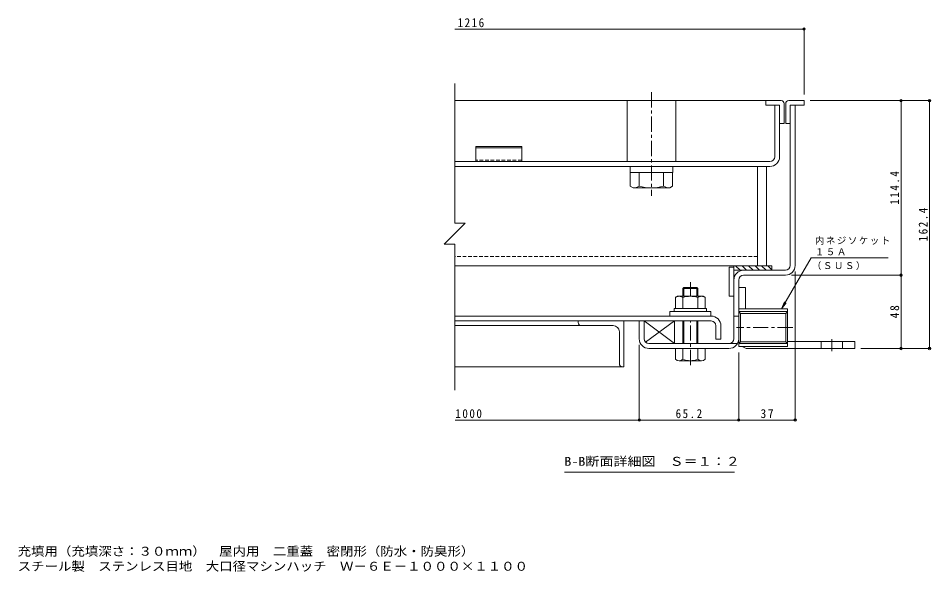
# Model space of a CAD drawing. Units: millimetres on the paper, enlarged 10 times, with parts at other scales. Extents: x -2620 to 2611, y -1962 to 1893.
# Drawn here: x -498 to 2492, y -1962 to -149 of the extents above; entities that cross this region are included whole.
import ezdxf
from ezdxf.enums import TextEntityAlignment as Align

# ---------------------------------------------------------------- set-up
doc = ezdxf.new("R2010")
doc.units = ezdxf.units.MM
doc.header["$LTSCALE"] = 10
doc.header["$PDMODE"] = 32
doc.header["$PDSIZE"] = 8
doc.linetypes.add('CHAIN1', pattern=[8, 5, -1, 1, -1])
doc.linetypes.add('DASHED1', pattern=[1.8, 1.2, -0.6])
for name, color, linetype, lineweight in [('D-1', 2, 'Continuous', 18), ('D-2', 3, 'Continuous', 18), ('D-3', 4, 'Continuous', 18), ('D-5', 7, 'Continuous', 18), ('D-6', 6, 'Continuous', 18), ('D-7', 5, 'Continuous', 9), ('D-8', 5, 'Continuous', 9), ('D-9', 134, 'Continuous', 9), ('D-A', 3, 'Continuous', 18), ('D-B', 6, 'Continuous', 18), ('D-C', 2, 'Continuous', 18), ('D-E', 3, 'Continuous', 18), ('D-F', 7, 'Continuous', 18), ('F-5_F-5ﾚｲﾔ', 7, 'Continuous', 18)]:
    doc.layers.add(name, color=color, linetype=linetype, lineweight=lineweight)
doc.styles.add('ＭＳ ゴシック', font='')
doc.styles.get('ＭＳ ゴシック').set_extended_font_data('MS Gothic')

msp = doc.modelspace()

# ---------------------------------------------------------------- linework, layer by layer
at = {"layer": 'D-1'}
for p, q in [((2031.44, -958.88), (2031.44, -433.88)), ((2031.44, -433.88), (2047.44, -433.88)), ((2047.44, -958.88), (2047.44, -433.88)), ((2015.44, -974.88), (1878.44, -974.88)), ((1846.44, -1198.89), (1846.44, -1006.88)), ((1862.44, -1006.88), (1862.44, -1198.89)), ((1878.44, -990.88), (2015.44, -990.88)), ((1862.44, -1101), (1862.44, -1224)), ((2022.44, -1101), (1862.44, -1101)), ((1862.44, -1124.89), (1846.44, -1124.89)), ((1862.44, -1110.12), (1868.25, -1115.93)), ((2022.44, -1110.12), (1862.44, -1110.12)), ((2016.63, -1115.93), (1868.25, -1115.93)), ((1536.44, -1140.89), (1552.44, -1140.89)), ((1536.44, -1198.89), (1536.44, -1140.89)), ((1552.44, -1198.89), (1552.44, -1140.89)), ((1858.15, -1214.89), (1568.44, -1214.89)), ((2022.44, -1214.89), (1862.44, -1214.89)), ((2016.63, -1209.08), (1868.25, -1209.08)), ((2022.44, -1214.89), (2016.63, -1209.08)), ((1568.44, -1230.89), (1678.94, -1230.89)), ((1728.94, -1230.89), (1830.44, -1230.89))]:
    msp.add_line(p, q, dxfattribs=at)
for points in [[(2022.44, -1101), (2022.44, -1224), (1862.44, -1224)], [(1862.44, -1214.89), (1868.25, -1209.08), (1868.25, -1115.93)], [(2022.44, -1110.12), (2016.63, -1115.93), (2016.63, -1209.08)]]:
    msp.add_lwpolyline(points, dxfattribs=at)
for centre, radius, start, end in [((1878.44, -1006.88), 32, 90, 180), ((2015.44, -958.88), 32, 270, 0), ((2015.44, -958.88), 16, 270, 0), ((1878.44, -1006.88), 16, 90, 180), ((1568.44, -1198.89), 32, 180, 270), ((1568.44, -1198.89), 16, 180, 270), ((1830.44, -1198.89), 16, 270, 0), ((1830.44, -1198.89), 32, 270, 0)]:
    msp.add_arc(centre, radius, start, end, dxfattribs=at)
at = {"layer": 'D-2'}
for p, q in [((1996.44, -433.88), (1980.44, -433.88)), ((1980.44, -602.88), (1980.44, -433.88)), ((1996.44, -433.88), (1996.44, -602.88)), ((1964.44, -618.88), (932.18, -618.88)), ((932.18, -634.88), (1964.44, -634.88))]:
    msp.add_line(p, q, dxfattribs=at)
for radius in [16, 32]:
    msp.add_arc((1964.44, -602.88), radius, 270, 0, dxfattribs=at)
at = {"layer": 'D-3'}
for p, q in [((1951.44, -418.88), (932.18, -418.88)), ((1951.44, -433.88), (1996.44, -433.88)), ((1996.44, -433.88), (1996.44, -493.88)), ((2011.44, -428.88), (2011.44, -493.88)), ((2016.44, -428.88), (2016.44, -493.88)), ((2026.44, -418.88), (2076.44, -418.88)), ((2076.44, -433.88), (2031.44, -433.88)), ((2031.44, -433.88), (2031.44, -493.88)), ((2076.44, -418.88), (2076.44, -433.88)), ((1996.44, -493.88), (2011.44, -493.88)), ((2031.44, -493.88), (2016.44, -493.88)), ((1001.44, -568.88), (1001.44, -618.88)), ((1151.44, -568.88), (1001.44, -568.88)), ((1151.44, -573.21), (1001.44, -573.21))]:
    msp.add_line(p, q, dxfattribs=at)
at = {"layer": 'D-3', "linetype": 'DASHED1'}
msp.add_line((1151.44, -613.88), (1001.44, -613.88), dxfattribs=at)
at = {"layer": 'D-3'}
for points in [[(2001.44, -418.88), (1951.44, -418.88), (1951.44, -433.88)], [(1151.44, -568.88), (1151.44, -618.88), (1001.44, -618.88)]]:
    msp.add_lwpolyline(points, dxfattribs=at)
for centre, start, end in [((2001.44, -428.88), 0, 90), ((2026.44, -428.88), 90, 180)]:
    msp.add_arc(centre, 10, start, end, dxfattribs=at)
at = {"layer": 'D-5'}
for p, q in [((2002.83, -1101), (2099.34, -933.85)), ((2099.34, -933.85), (2352.08, -933.85)), ((2002.83, -1101), (2012.4, -1077.91)), ((2002.83, -1101), (2018.05, -1081.17)), ((1848.61, -1636.58), (1291.11, -1636.58))]:
    msp.add_line(p, q, dxfattribs=at)
at = {"layer": 'D-6'}
for p, q in [((1831.44, -964.88), (1831.44, -1059.88)), ((1831.44, -964.88), (1846.44, -964.88)), ((1846.44, -1059.88), (1846.44, -959.88)), ((1971.44, -959.88), (1846.44, -959.88)), ((1971.44, -974.88), (1846.44, -974.88)), ((1867.13, -974.88), (1852.13, -959.88)), ((1888.34, -974.88), (1873.34, -959.88)), ((1909.56, -974.88), (1894.56, -959.88)), ((1930.77, -974.88), (1915.77, -959.88)), ((1951.98, -974.88), (1936.98, -959.88)), ((1971.44, -973.12), (1958.2, -959.88)), ((1971.44, -974.88), (1971.44, -959.88)), ((1831.44, -1059.88), (1846.44, -1059.88)), ((1552.44, -1140.89), (1552.44, -1198.89)), ((1552.44, -1140.89), (1652.44, -1214.89)), ((1652.44, -1140.89), (1552.44, -1140.89)), ((1556.96, -1210.03), (1652.44, -1140.89)), ((1652.44, -1214.89), (1652.44, -1140.89)), ((1568.44, -1214.89), (1652.44, -1214.89))]:
    msp.add_line(p, q, dxfattribs=at)
at = {"layer": 'D-7', "linetype": 'CHAIN1'}
for p, q in [((1703.94, -1058.39), (1703.94, -1013.22)), ((1703.94, -1285.28), (1703.94, -1140.89))]:
    msp.add_line(p, q, dxfattribs=at)
at = {"layer": 'D-7'}
for p, q in [((1683, -1030.89), (1678.94, -1034.95)), ((1678.94, -1058.39), (1678.94, -1034.95)), ((1728.94, -1034.95), (1678.94, -1034.95)), ((1683, -1058.39), (1683, -1030.89)), ((1724.88, -1030.89), (1683, -1030.89)), ((1724.88, -1058.39), (1724.88, -1030.89)), ((1724.88, -1030.89), (1728.94, -1034.95)), ((1728.94, -1034.95), (1728.94, -1058.39)), ((1728.94, -1034.95), (1728.94, -1058.39)), ((1678.94, -1214.89), (1678.94, -1140.89)), ((1683, -1214.89), (1683, -1140.89)), ((1724.88, -1214.89), (1724.88, -1140.89)), ((1728.94, -1140.89), (1728.94, -1214.89)), ((1752.94, -1230.89), (1654.94, -1230.89)), ((1654.94, -1266.41), (1654.94, -1230.89)), ((1678.94, -1266.41), (1678.94, -1230.89)), ((1728.94, -1230.89), (1728.94, -1266.41)), ((1752.94, -1266.41), (1752.94, -1230.89)), ((1740.94, -1270.89), (1666.94, -1270.89))]:
    msp.add_line(p, q, dxfattribs=at)
at = {"layer": 'D-7', "color": 2, "lineweight": 18}
for p, q in [((1654.87, -1063.68), (1661.44, -1059.89)), ((1654.87, -1063.68), (1654.87, -1099.89)), ((1746.44, -1059.89), (1661.44, -1059.89)), ((1679.4, -1063.68), (1679.4, -1099.89)), ((1728.48, -1063.68), (1728.48, -1099.89)), ((1746.44, -1059.89), (1753.01, -1063.68)), ((1753.01, -1063.68), (1753.01, -1099.89)), ((1753.01, -1099.89), (1654.87, -1099.89))]:
    msp.add_line(p, q, dxfattribs=at)
at = {"layer": 'D-7', "color": 6, "lineweight": 18}
for p, q in [((1651.44, -1099.89), (1756.44, -1099.89)), ((1651.44, -1099.89), (1651.44, -1109.89)), ((1756.44, -1099.89), (1756.44, -1109.89)), ((1651.44, -1109.89), (1756.44, -1109.89))]:
    msp.add_line(p, q, dxfattribs=at)
at = {"layer": 'D-7', "color": 134}
for p, q in [((1636.44, -1109.89), (1636.44, -1124.89)), ((1636.44, -1124.89), (1771.44, -1124.89))]:
    msp.add_line(p, q, dxfattribs=at)
msp.add_lwpolyline([(1636.44, -1109.89), (1771.44, -1109.89), (1771.44, -1124.89)], dxfattribs=at)
at = {"layer": 'D-7', "color": 2, "lineweight": 18}
for centre, radius, start, end in [((1669.35, -1088.77), 28.97, 94.38438, 120), ((1666.37, -1084.09), 24.21, 57.42749, 88.18784), ((1703.94, -1141.09), 81.2, 72.41188, 107.5881), ((1741.51, -1084.09), 24.21, 91.81215, 122.57249), ((1738.53, -1088.77), 28.97, 59.99998, 85.6156)]:
    msp.add_arc(centre, radius, start, end, dxfattribs=at)
at = {"layer": 'D-7'}
for centre, radius, start, end in [((1666.94, -1252.56), 18.33, 229.1022, 310.89809), ((1703.94, -1198.81), 72.08, 249.70546, 290.29454), ((1740.94, -1252.56), 18.33, 229.10191, 310.8978)]:
    msp.add_arc(centre, radius, start, end, dxfattribs=at)
at = {"layer": 'D-8'}
for p, q in [((1923.94, -634.88), (1923.94, -959.88)), ((1923.94, -634.88), (1953.94, -634.88)), ((1953.94, -634.88), (1953.94, -959.88)), ((1923.94, -959.88), (1953.94, -959.88))]:
    msp.add_line(p, q, dxfattribs=at)
at = {"layer": 'D-9'}
for p, q in [((1506.94, -654.88), (1506.94, -699.26)), ((1536.44, -699.4), (1536.44, -654.88)), ((1616.44, -699.4), (1616.44, -654.88)), ((1645.94, -654.88), (1645.94, -699.4)), ((1516.48, -704.76), (1506.94, -699.26)), ((1636.44, -704.88), (1516.69, -704.88)), ((1636.44, -704.88), (1645.94, -699.4))]:
    msp.add_line(p, q, dxfattribs=at)
at = {"layer": 'D-9', "linetype": 'DASHED1'}
msp.add_line((1923.94, -929.88), (932.18, -929.88), dxfattribs=at)
at = {"layer": 'D-9'}
for centre, radius, start, end in [((1517.73, -670.38), 34.53, 267.86055, 302.81094), ((1576.44, -556.29), 148.6, 254.38446, 285.61554), ((1635.15, -670.38), 34.53, 237.18906, 272.13945)]:
    msp.add_arc(centre, radius, start, end, dxfattribs=at)
at = {"layer": 'D-A'}
for p, q in [((1771.94, -1124.89), (932.89, -1124.89)), ((932.89, -1140.89), (1771.94, -1140.89)), ((1803.94, -1156.89), (1803.94, -1199.89))]:
    msp.add_line(p, q, dxfattribs=at)
msp.add_lwpolyline([(1787.94, -1156.89), (1787.94, -1199.89), (1803.94, -1199.89)], dxfattribs=at)
for radius in [32, 16]:
    msp.add_arc((1771.94, -1156.89), radius, 0, 90, dxfattribs=at)
at = {"layer": 'D-B'}
for p, q in [((1336.44, -1140.89), (932.89, -1140.89)), ((1346.44, -1155.89), (932.89, -1155.89)), ((1336.44, -1145.89), (1336.44, -1140.89)), ((1346.44, -1155.89), (1451.44, -1155.89)), ((1471.44, -1280.89), (1471.44, -1175.89)), ((1481.44, -1290.89), (932.89, -1290.89)), ((1481.44, -1290.89), (1486.44, -1290.89))]:
    msp.add_line(p, q, dxfattribs=at)
msp.add_lwpolyline([(1336.44, -1140.89), (1486.44, -1140.89), (1486.44, -1290.89)], dxfattribs=at)
for centre, radius, start, end in [((1346.44, -1145.89), 10, 180, 270), ((1451.44, -1175.89), 20, 0, 90), ((1481.44, -1280.89), 10, 180, 270)]:
    msp.add_arc(centre, radius, start, end, dxfattribs=at)
at = {"layer": 'D-C', "linetype": 'CHAIN1'}
msp.add_line((1576.44, -391.21), (1576.44, -730.51), dxfattribs=at)
at = {"layer": 'D-C'}
for p, q in [((1496.44, -618.88), (1496.44, -418.88)), ((1496.44, -418.88), (1656.44, -418.88)), ((1656.44, -618.88), (1656.44, -418.88)), ((1496.44, -618.88), (1656.44, -618.88)), ((1923.94, -634.88), (932.18, -634.88)), ((1923.94, -959.88), (1923.94, -634.88)), ((1923.94, -959.88), (932.18, -959.88))]:
    msp.add_line(p, q, dxfattribs=at)
at = {"layer": 'D-C', "color": 134, "lineweight": 9}
for p, q in [((1506.44, -634.88), (1646.44, -634.88)), ((1646.44, -634.88), (1646.44, -654.88))]:
    msp.add_line(p, q, dxfattribs=at)
msp.add_lwpolyline([(1506.44, -634.88), (1506.44, -654.88), (1646.44, -654.88)], dxfattribs=at)
at = {"layer": 'D-E'}
for p, q in [((1862.44, -1030.88), (1884.94, -1030.88)), ((1862.44, -1030.88), (1862.44, -1198.89)), ((1884.94, -1101), (1884.94, -1030.88)), ((2022.44, -1208.39), (2242.44, -1208.39)), ((2132.44, -1230.89), (2132.44, -1208.39)), ((2202.44, -1230.89), (2202.44, -1208.39)), ((2242.44, -1208.39), (2242.44, -1230.89)), ((2242.44, -1230.89), (1892.44, -1230.89))]:
    msp.add_line(p, q, dxfattribs=at)
at = {"layer": 'D-E', "linetype": 'CHAIN1'}
msp.add_line((2167.44, -1239.62), (2167.44, -1200.17), dxfattribs=at)
at = {"layer": 'D-E'}
msp.add_arc((1892.44, -1200.89), 30, 230.3984, 270, dxfattribs=at)
at = {"layer": 'D-F'}
for p, q in [((2076.44, -184.79), (932.18, -184.79)), ((2076.44, -181.79), (2076.44, -398.88)), ((2490.62, -418.88), (2096.44, -418.88)), ((2394.28, -418.88), (2394.28, -990.88)), ((2487.62, -418.88), (2487.62, -1230.89)), ((932.18, -889.29), (897.77, -889.29)), ((932.18, -889.29), (932.18, -1367.42)), ((2047.44, -1468.23), (2047.44, -978.88)), ((2397.28, -990.88), (2035.44, -990.88)), ((2394.28, -990.88), (2394.28, -1230.89)), ((1536.44, -1468.23), (1536.44, -1218.89)), ((1862.44, -1468.23), (1862.44, -1244)), ((2490.62, -1230.89), (2262.44, -1230.89)), ((1536.44, -1465.23), (932.89, -1465.23)), ((1862.44, -1465.23), (1536.44, -1465.23)), ((2047.44, -1465.23), (1862.44, -1465.23))]:
    msp.add_line(p, q, dxfattribs=at)
at = {"layer": 'D-F', "linetype": 'CHAIN1'}
msp.add_line((2039.45, -1162.5), (1855.07, -1162.5), dxfattribs=at)
at = {"layer": 'D-F'}
msp.add_lwpolyline([(932.18, -363.13), (932.18, -820.48), (966.59, -820.48), (897.77, -889.29)], dxfattribs=at)
for p in [(2076.44, -184.79), (2394.28, -418.88), (2487.62, -418.88), (2394.28, -990.88), (2394.28, -1230.89), (2487.62, -1230.89), (1536.44, -1465.23), (1862.44, -1465.23), (2047.44, -1465.23)]:
    msp.add_point(p, dxfattribs=at)

# ---------------------------------------------------------------- texts
at = {"layer": 'D-5', "color": 2, "style": 'ＭＳ ゴシック', "width": 1.15}
msp.add_text('B-B断面詳細図\u3000Ｓ＝１：２', height=29.33, dxfattribs=at).set_placement((1291.11, -1624.08), align=Align.BOTTOM_LEFT)
at = {"layer": 'D-5', "char_height": 21.99, "attachment_point": 7, "style": 'ＭＳ ゴシック'}
for s, insert in [('\\T1.17;内ネジソケット', (2112.08, -891)), ('\\T1.17;１５Ａ', (2112.08, -925.84)), ('\\T1.17;（ＳＵＳ）', (2102.42, -973.69))]:
    msp.add_mtext(s, dxfattribs=dict(at, insert=insert))
at = {"layer": 'D-F', "color": 2, "char_height": 29.33, "attachment_point": 7, "style": 'ＭＳ ゴシック'}
for s, insert in [('\\T1.28;\\W0.9;1216', (941.44, -178.79)), ('\\T1.28;\\W0.9;1000', (934.01, -1459.23)), ('\\T1.28;\\W0.9;65.2', (1655.69, -1459.23)), ('\\T1.27;\\W0.95;37', (1933.69, -1459.23))]:
    msp.add_mtext(s, dxfattribs=dict(at, insert=insert))
at = {"layer": 'D-F', "color": 2, "char_height": 29.33, "attachment_point": 7, "rotation": 90, "style": 'ＭＳ ゴシック'}
for s, insert in [('\\T1.28;\\W0.9;114.4', (2388.28, -759.88)), ('\\T1.28;\\W0.9;162.4', (2481.62, -879.89)), ('\\T1.27;\\W0.95;48', (2388.28, -1132.14))]:
    msp.add_mtext(s, dxfattribs=dict(at, insert=insert))
at = {"layer": 'F-5_F-5ﾚｲﾔ', "color": 2, "style": 'ＭＳ ゴシック', "width": 1.1}
for s, p in [('充填用（充填深さ：３０ｍｍ）\u3000屋内用\u3000二重蓋\u3000密閉形（防水・防臭形）', (-500.11, -1918.5)), ('スチール製\u3000ステンレス目地\u3000大口径マシンハッチ\u3000Ｗ－６Ｅ－１０００×１１００', (-500.11, -1967.71))]:
    msp.add_text(s, height=29.33, dxfattribs=at).set_placement(p, align=Align.BOTTOM_LEFT)

doc.saveas('drawing.dxf')
